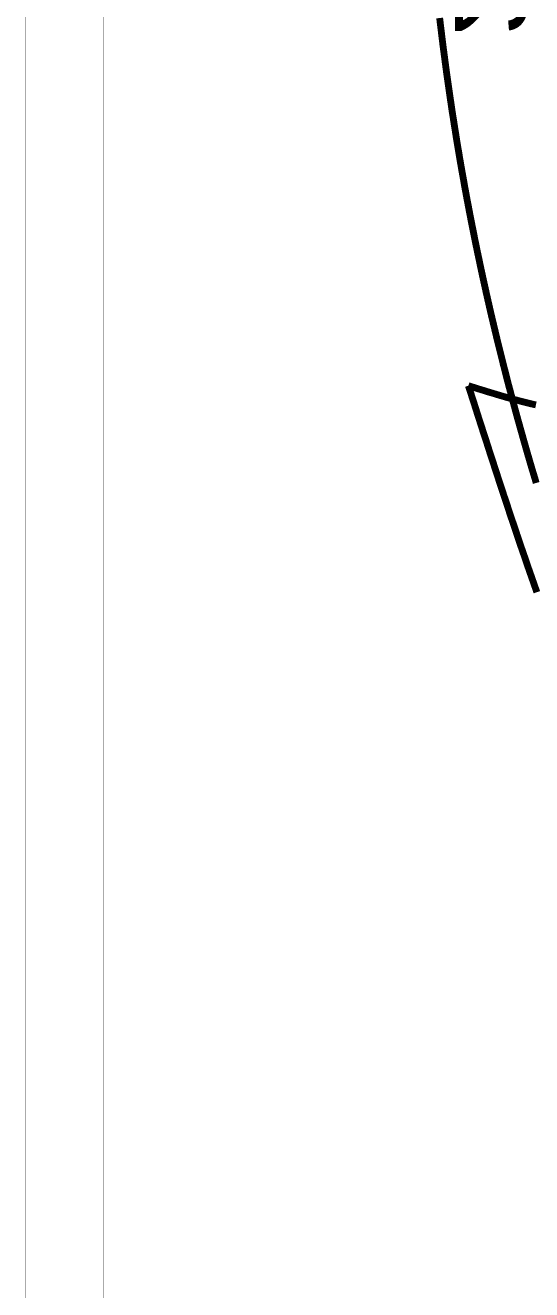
# Model space of a CAD drawing. Header units: millimetres. Extents: x -37.3 to 36.8, y -36.5 to 34.5.
# Drawn here: x -37.34 to -29.92, y -25.07 to -6.55 of the extents above; entities that cross this region are included whole.
import ezdxf
from ezdxf.enums import TextEntityAlignment as Align

# ---------------------------------------------------------------- set-up
doc = ezdxf.new("R2010")
doc.units = ezdxf.units.MM
doc.header["$MEASUREMENT"] = 0
for name, color, linetype, true_color in [('Bottom-Layer', 7, 'Continuous', 0x65a2e5), ('Bottom-Silkscreen-Layer', 7, 'Continuous', 0x796596), ('Document-Layer', 7, 'Continuous', 0xff9999), ('Top-Layer', 7, 'Continuous', 0xc26065)]:
    doc.layers.add(name, color=color, linetype=linetype, true_color=true_color)
doc.styles.get("Standard").update_dxf_attribs({"font": 'arial.ttf'})

msp = doc.modelspace()

# ---------------------------------------------------------------- linework, layer by layer
at = {"layer": 'Bottom-Layer', "const_width": 0.00508}
msp.add_lwpolyline([(-37.338, -36.449), (-37.338, 34.544), (36.83, 34.544), (36.83, -36.449)], close=True, dxfattribs=at)
at = {"layer": 'Document-Layer', "const_width": 0.1}
for points in [[(-29.859, -13.253), (-29.887, -13.157), (-29.916, -13.062), (-29.944, -12.967), (-29.972, -12.871), (-30, -12.775), (-30.027, -12.68), (-30.054, -12.584), (-30.081, -12.488), (-30.108, -12.392), (-30.135, -12.296), (-30.161, -12.2), (-30.187, -12.104), (-30.213, -12.008), (-30.238, -11.912), (-30.264, -11.816), (-30.289, -11.719), (-30.313, -11.623), (-30.338, -11.527), (-30.362, -11.43), (-30.386, -11.333), (-30.41, -11.237), (-30.434, -11.14), (-30.457, -11.043), (-30.48, -10.947), (-30.503, -10.85), (-30.526, -10.753), (-30.548, -10.656), (-30.57, -10.559), (-30.592, -10.462), (-30.613, -10.365), (-30.635, -10.268), (-30.656, -10.17), (-30.677, -10.073), (-30.697, -9.976), (-30.718, -9.878), (-30.738, -9.781), (-30.758, -9.684), (-30.777, -9.586), (-30.797, -9.488), (-30.816, -9.391), (-30.835, -9.293), (-30.853, -9.196), (-30.872, -9.098), (-30.89, -9), (-30.908, -8.902), (-30.925, -8.804), (-30.943, -8.706), (-30.96, -8.608), (-30.977, -8.511), (-30.993, -8.413), (-31.01, -8.314), (-31.026, -8.216), (-31.041, -8.118), (-31.057, -8.02), (-31.072, -7.922), (-31.088, -7.824), (-31.102, -7.725), (-31.117, -7.627), (-31.131, -7.529), (-31.145, -7.43), (-31.159, -7.332), (-31.173, -7.234), (-31.186, -7.135), (-31.199, -7.037), (-31.212, -6.938), (-31.225, -6.84), (-31.237, -6.741), (-31.249, -6.643), (-31.261, -6.544), (-31.273, -6.445)], [(-30.852, -11.829), (-30.821, -11.924), (-30.791, -12.019), (-30.76, -12.114), (-30.73, -12.209), (-30.7, -12.304), (-30.669, -12.398), (-30.639, -12.493), (-30.608, -12.588), (-30.577, -12.683), (-30.547, -12.778), (-30.516, -12.872), (-30.485, -12.967), (-30.455, -13.062), (-30.424, -13.156), (-30.393, -13.251), (-30.362, -13.346), (-30.331, -13.44), (-30.299, -13.535), (-30.268, -13.629), (-30.237, -13.724), (-30.205, -13.818), (-30.173, -13.912), (-30.142, -14.007), (-30.11, -14.101), (-30.078, -14.195), (-30.045, -14.289), (-30.013, -14.383), (-29.981, -14.477), (-29.948, -14.571), (-29.915, -14.665), (-29.882, -14.759), (-29.849, -14.853)], [(-29.863, -12.11), (-29.905, -12.101), (-29.947, -12.091), (-29.988, -12.081), (-30.03, -12.07), (-30.071, -12.06), (-30.113, -12.049), (-30.154, -12.038), (-30.195, -12.027), (-30.236, -12.015), (-30.278, -12.004), (-30.319, -11.992), (-30.36, -11.98), (-30.401, -11.968), (-30.442, -11.956), (-30.483, -11.943), (-30.524, -11.931), (-30.565, -11.919), (-30.606, -11.906), (-30.647, -11.893), (-30.688, -11.881), (-30.729, -11.868), (-30.77, -11.855), (-30.811, -11.842), (-30.852, -11.829)]]:
    msp.add_lwpolyline(points, dxfattribs=at)
at = {"layer": 'Top-Layer', "const_width": 0.00508}
msp.add_lwpolyline([(-36.195, -34.925), (-36.195, 33.655), (36.83, 33.655), (36.83, -34.925)], close=True, dxfattribs=at)

# ---------------------------------------------------------------- texts
at = {"layer": 'Bottom-Silkscreen-Layer', "text_generation_flag": 2, "width": 1.1}
msp.add_text('261019 v1.1', height=1.04809, rotation=-90, dxfattribs=at).set_placement((-31.361, -6.715), align=Align.BOTTOM_LEFT)

doc.saveas('drawing.dxf')
